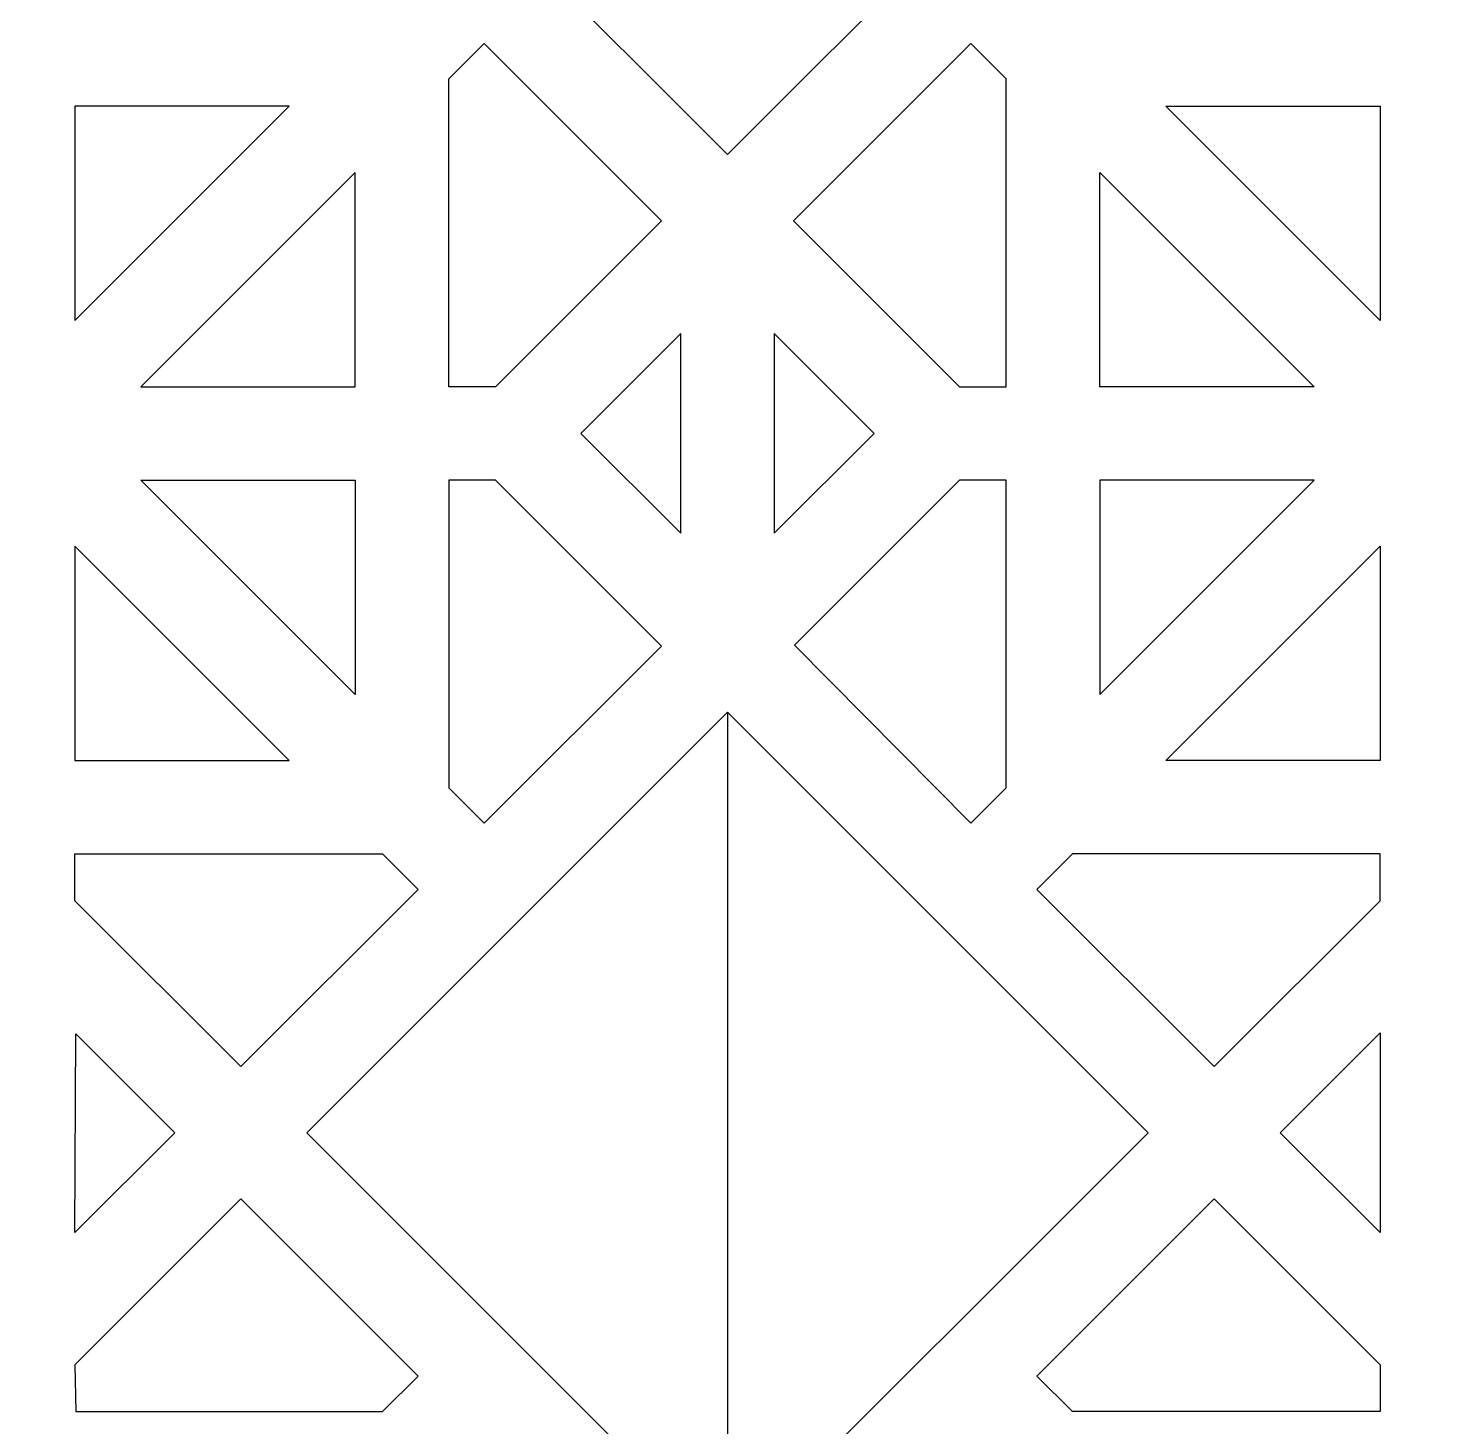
# Model space of a CAD drawing. Header units: centimetres. Extents: x -68 to 68, y -63 to 63.
# Drawn here: x -43.04 to -27.98, y -48.04 to -33.08 of the extents above; entities that cross this region are included whole.
import ezdxf

# ---------------------------------------------------------------- set-up
doc = ezdxf.new("R2010")
doc.units = ezdxf.units.CM
doc.header["$MEASUREMENT"] = 0
doc.layers.add('layer 1', color=7, linetype='Continuous')

msp = doc.modelspace()

# ---------------------------------------------------------------- linework, layer by layer
at = {"layer": 'layer 1', "color": 114}
for points, knots in [([(-13.11224, -62.84331), (-13.11224, -62.84331), (-2.64706, -52.37813), (-2.64706, -52.37813), (-2.64706, -52.37813), (-2.64706, -52.37813), (-10.12967, -44.89556), (-10.12967, -44.89556), (-10.12967, -44.89556), (-10.12967, -44.89556), (-2.64706, -37.41295), (-2.64706, -37.41295), (-2.64706, -37.41295), (-2.64706, -37.41295), (-10.11966, -29.94035), (-10.11966, -29.94035), (-10.11966, -29.94035), (-10.11966, -29.94035), (-2.64706, -22.44777), (-2.64706, -22.44777), (-2.64706, -22.44777), (-2.64706, -22.44777), (-10.12967, -14.96516), (-10.12967, -14.96516), (-10.12967, -14.96516), (-10.12967, -14.96516), (-2.64706, -7.48259), (-2.64706, -7.48259), (-2.64706, -7.48259), (-2.64706, -7.48259), (-10.12964, -0.00001), (-10.12964, -0.00001), (-10.12964, -0.00001), (-10.12964, -0.00001), (-2.64706, 7.48259), (-2.64706, 7.48259), (-2.64706, 7.48259), (-2.64706, 7.48259), (-10.12967, 14.96516), (-10.12967, 14.96516), (-10.12967, 14.96516), (-10.12967, 14.96516), (-2.64706, 22.44777), (-2.64706, 22.44777), (-2.64706, 22.44777), (-2.64706, 22.44777), (-10.11966, 29.92037), (-10.11966, 29.92037), (-10.11966, 29.92037), (-10.11966, 29.92037), (-10.12739, 29.9281), (-10.12739, 29.9281), (-10.12739, 29.9281), (-10.12739, 29.9281), (-10.12965, 29.93036), (-10.12965, 29.93036), (-10.12965, 29.93036), (-10.12965, 29.93036), (-2.64706, 37.41295), (-2.64706, 37.41295), (-2.64706, 37.41295), (-2.64706, 37.41295), (-10.12967, 44.89556), (-10.12967, 44.89556), (-10.12967, 44.89556), (-10.12967, 44.89556), (-2.64706, 52.37813), (-2.64706, 52.37813), (-2.64706, 52.37813), (-2.64706, 52.37813), (-13.11224, 62.84331), (-13.11224, 62.84331), (-13.11224, 62.84331), (-13.11224, 62.84331), (-20.59485, 55.3607), (-20.59485, 55.3607), (-20.59485, 55.3607), (-20.59485, 55.3607), (-28.07742, 62.84331), (-28.07742, 62.84331), (-28.07742, 62.84331), (-28.07742, 62.84331), (-35.56002, 55.36071), (-35.56002, 55.36071), (-35.56002, 55.36071), (-35.56002, 55.36071), (-43.0426, 62.84331), (-43.0426, 62.84331), (-43.0426, 62.84331), (-43.0426, 62.84331), (-50.52517, 55.3607), (-50.52517, 55.3607), (-50.52517, 55.3607), (-50.52517, 55.3607), (-58.00778, 62.84331), (-58.00778, 62.84331), (-58.00778, 62.84331), (-58.00778, 62.84331), (-68.47296, 52.37813), (-68.47296, 52.37813), (-68.47296, 52.37813), (-68.47296, 52.37813), (-60.99035, 44.89556), (-60.99035, 44.89556), (-60.99035, 44.89556), (-60.99035, 44.89556), (-68.47296, 37.41295), (-68.47296, 37.41295), (-68.47296, 37.41295), (-68.47296, 37.41295), (-60.99038, 29.93035), (-60.99038, 29.93035), (-60.99038, 29.93035), (-60.99038, 29.93035), (-68.47296, 22.44777), (-68.47296, 22.44777), (-68.47296, 22.44777), (-68.47296, 22.44777), (-60.99035, 14.96516), (-60.99035, 14.96516), (-60.99035, 14.96516), (-60.99035, 14.96516), (-68.47296, 7.48259), (-68.47296, 7.48259), (-68.47296, 7.48259), (-68.47296, 7.48259), (-60.99037, 0), (-60.99037, 0), (-60.99037, 0), (-60.99037, 0), (-68.47296, -7.48259), (-68.47296, -7.48259), (-68.47296, -7.48259), (-68.47296, -7.48259), (-60.99035, -14.96516), (-60.99035, -14.96516), (-60.99035, -14.96516), (-60.99035, -14.96516), (-68.47296, -22.44777), (-68.47296, -22.44777), (-68.47296, -22.44777), (-68.47296, -22.44777), (-60.99037, -29.93036), (-60.99037, -29.93036), (-60.99037, -29.93036), (-60.99037, -29.93036), (-68.47296, -37.41295), (-68.47296, -37.41295), (-68.47296, -37.41295), (-68.47296, -37.41295), (-60.99035, -44.89556), (-60.99035, -44.89556), (-60.99035, -44.89556), (-60.99035, -44.89556), (-68.47296, -52.37813), (-68.47296, -52.37813), (-68.47296, -52.37813), (-68.47296, -52.37813), (-58.00778, -62.84331), (-58.00778, -62.84331), (-58.00778, -62.84331), (-58.00778, -62.84331), (-50.52518, -55.36071), (-50.52518, -55.36071), (-50.52518, -55.36071), (-50.52518, -55.36071), (-43.0426, -62.84331), (-43.0426, -62.84331), (-43.0426, -62.84331), (-43.0426, -62.84331), (-35.56002, -55.36071), (-35.56002, -55.36071), (-35.56002, -55.36071), (-35.56002, -55.36071), (-28.07742, -62.84331), (-28.07742, -62.84331), (-28.07742, -62.84331), (-28.07742, -62.84331), (-20.59484, -55.36071), (-20.59484, -55.36071), (-20.59484, -55.36071), (-20.59484, -55.36071), (-13.11224, -62.84331), (-13.11224, -62.84331)], [0, 0, 0, 0, 0.0212766, 0.0212766, 0.0212766, 0.0212766, 0.04255319, 0.04255319, 0.04255319, 0.04255319, 0.06382979, 0.06382979, 0.06382979, 0.06382979, 0.08510638, 0.08510638, 0.08510638, 0.08510638, 0.10638298, 0.10638298, 0.10638298, 0.10638298, 0.12765957, 0.12765957, 0.12765957, 0.12765957, 0.14893617, 0.14893617, 0.14893617, 0.14893617, 0.17021277, 0.17021277, 0.17021277, 0.17021277, 0.19148936, 0.19148936, 0.19148936, 0.19148936, 0.21276596, 0.21276596, 0.21276596, 0.21276596, 0.23404255, 0.23404255, 0.23404255, 0.23404255, 0.25531915, 0.25531915, 0.25531915, 0.25531915, 0.27659574, 0.27659574, 0.27659574, 0.27659574, 0.29787234, 0.29787234, 0.29787234, 0.29787234, 0.31914894, 0.31914894, 0.31914894, 0.31914894, 0.34042553, 0.34042553, 0.34042553, 0.34042553, 0.36170213, 0.36170213, 0.36170213, 0.36170213, 0.38297872, 0.38297872, 0.38297872, 0.38297872, 0.40425532, 0.40425532, 0.40425532, 0.40425532, 0.42553191, 0.42553191, 0.42553191, 0.42553191, 0.44680851, 0.44680851, 0.44680851, 0.44680851, 0.46808511, 0.46808511, 0.46808511, 0.46808511, 0.4893617, 0.4893617, 0.4893617, 0.4893617, 0.5106383, 0.5106383, 0.5106383, 0.5106383, 0.53191489, 0.53191489, 0.53191489, 0.53191489, 0.55319149, 0.55319149, 0.55319149, 0.55319149, 0.57446809, 0.57446809, 0.57446809, 0.57446809, 0.59574468, 0.59574468, 0.59574468, 0.59574468, 0.61702128, 0.61702128, 0.61702128, 0.61702128, 0.63829787, 0.63829787, 0.63829787, 0.63829787, 0.65957447, 0.65957447, 0.65957447, 0.65957447, 0.68085106, 0.68085106, 0.68085106, 0.68085106, 0.70212766, 0.70212766, 0.70212766, 0.70212766, 0.72340426, 0.72340426, 0.72340426, 0.72340426, 0.74468085, 0.74468085, 0.74468085, 0.74468085, 0.76595745, 0.76595745, 0.76595745, 0.76595745, 0.78723404, 0.78723404, 0.78723404, 0.78723404, 0.80851064, 0.80851064, 0.80851064, 0.80851064, 0.82978723, 0.82978723, 0.82978723, 0.82978723, 0.85106383, 0.85106383, 0.85106383, 0.85106383, 0.87234043, 0.87234043, 0.87234043, 0.87234043, 0.89361702, 0.89361702, 0.89361702, 0.89361702, 0.91489362, 0.91489362, 0.91489362, 0.91489362, 0.93617021, 0.93617021, 0.93617021, 0.93617021, 0.95744681, 0.95744681, 0.95744681, 0.95744681, 1, 1, 1, 1]), ([(-40.05678, -29.93357), (-40.05678, -29.93357), (-35.56002, -25.43035), (-35.56002, -25.43035), (-35.56002, -25.43035), (-35.56002, -25.43035), (-31.06002, -29.93033), (-31.06002, -29.93033), (-31.06002, -29.93033), (-31.06002, -29.93033), (-31.06003, -29.93034), (-31.06003, -29.93034), (-31.06003, -29.93034), (-31.06003, -29.93034), (-35.56001, -34.43036), (-35.56001, -34.43036), (-35.56001, -34.43036), (-35.56001, -34.43036), (-35.56002, -34.43035), (-35.56002, -34.43035), (-35.56002, -34.43035), (-35.56002, -34.43035), (-40.05678, -29.93357), (-40.05678, -29.93357)], [0, 0, 0, 0, 0.14285714, 0.14285714, 0.14285714, 0.14285714, 0.28571429, 0.28571429, 0.28571429, 0.28571429, 0.42857143, 0.42857143, 0.42857143, 0.42857143, 0.57142857, 0.57142857, 0.57142857, 0.57142857, 0.71428571, 0.71428571, 0.71428571, 0.71428571, 1, 1, 1, 1]), ([(-38.5426, -36.91296), (-38.5426, -36.91296), (-38.04261, -36.91294), (-38.04261, -36.91294), (-38.04261, -36.91294), (-38.04261, -36.91294), (-36.26713, -35.13745), (-36.26713, -35.13745), (-36.26713, -35.13745), (-36.26713, -35.13745), (-38.16359, -33.24099), (-38.16359, -33.24099), (-38.16359, -33.24099), (-38.16359, -33.24099), (-38.5426, -33.62), (-38.5426, -33.62), (-38.5426, -33.62), (-38.5426, -33.62), (-38.5426, -36.91296), (-38.5426, -36.91296)], [0, 0, 0, 0, 0.16666667, 0.16666667, 0.16666667, 0.16666667, 0.33333333, 0.33333333, 0.33333333, 0.33333333, 0.5, 0.5, 0.5, 0.5, 0.66666667, 0.66666667, 0.66666667, 0.66666667, 1, 1, 1, 1]), ([(-33.07742, -36.91295), (-33.07742, -36.91295), (-34.84292, -35.14745), (-34.84292, -35.14745), (-34.84292, -35.14745), (-34.84292, -35.14745), (-34.8529, -35.13747), (-34.8529, -35.13747), (-34.8529, -35.13747), (-34.8529, -35.13747), (-32.95643, -33.24099), (-32.95643, -33.24099), (-32.95643, -33.24099), (-32.95643, -33.24099), (-32.57742, -33.62), (-32.57742, -33.62), (-32.57742, -33.62), (-32.57742, -33.62), (-32.57743, -36.91295), (-32.57743, -36.91295), (-32.57743, -36.91295), (-32.57743, -36.91295), (-33.07742, -36.91295), (-33.07742, -36.91295)], [0, 0, 0, 0, 0.14285714, 0.14285714, 0.14285714, 0.14285714, 0.28571429, 0.28571429, 0.28571429, 0.28571429, 0.42857143, 0.42857143, 0.42857143, 0.42857143, 0.57142857, 0.57142857, 0.57142857, 0.57142857, 0.71428571, 0.71428571, 0.71428571, 0.71428571, 1, 1, 1, 1]), ([(-42.54276, -36.20581), (-42.54276, -36.20581), (-42.54275, -33.91295), (-42.54275, -33.91295), (-42.54275, -33.91295), (-42.54275, -33.91295), (-40.24988, -33.91294), (-40.24988, -33.91294), (-40.24988, -33.91294), (-40.24988, -33.91294), (-42.54276, -36.20581), (-42.54276, -36.20581)], [0, 0, 0, 0, 0.25, 0.25, 0.25, 0.25, 0.5, 0.5, 0.5, 0.5, 1, 1, 1, 1]), ([(-28.57726, -36.20581), (-28.57726, -36.20581), (-28.57727, -33.91295), (-28.57727, -33.91295), (-28.57727, -33.91295), (-28.57727, -33.91295), (-30.87014, -33.91294), (-30.87014, -33.91294), (-30.87014, -33.91294), (-30.87014, -33.91294), (-28.57726, -36.20581), (-28.57726, -36.20581)], [0, 0, 0, 0, 0.25, 0.25, 0.25, 0.25, 0.5, 0.5, 0.5, 0.5, 1, 1, 1, 1]), ([(-41.83571, -36.91295), (-41.83571, -36.91295), (-39.5426, -34.61991), (-39.5426, -34.61991), (-39.5426, -34.61991), (-39.5426, -34.61991), (-39.5426, -36.91295), (-39.5426, -36.91295), (-39.5426, -36.91295), (-39.5426, -36.91295), (-41.83571, -36.91295), (-41.83571, -36.91295)], [0, 0, 0, 0, 0.25, 0.25, 0.25, 0.25, 0.5, 0.5, 0.5, 0.5, 1, 1, 1, 1]), ([(-29.28431, -36.91295), (-29.28431, -36.91295), (-31.57742, -34.61991), (-31.57742, -34.61991), (-31.57742, -34.61991), (-31.57742, -34.61991), (-31.57742, -36.91295), (-31.57742, -36.91295), (-31.57742, -36.91295), (-31.57742, -36.91295), (-29.28431, -36.91295), (-29.28431, -36.91295)], [0, 0, 0, 0, 0.25, 0.25, 0.25, 0.25, 0.5, 0.5, 0.5, 0.5, 1, 1, 1, 1]), ([(-36.06002, -38.48132), (-36.06002, -38.48132), (-37.12839, -37.41295), (-37.12839, -37.41295), (-37.12839, -37.41295), (-37.12839, -37.41295), (-36.06002, -36.34456), (-36.06002, -36.34456), (-36.06002, -36.34456), (-36.06002, -36.34456), (-36.06002, -38.48132), (-36.06002, -38.48132)], [0, 0, 0, 0, 0.25, 0.25, 0.25, 0.25, 0.5, 0.5, 0.5, 0.5, 1, 1, 1, 1]), ([(-35.06002, -36.34456), (-35.06002, -36.34456), (-35.06001, -36.34457), (-35.06001, -36.34457), (-35.06001, -36.34457), (-35.06001, -36.34457), (-35.05007, -36.35451), (-35.05007, -36.35451), (-35.05007, -36.35451), (-35.05007, -36.35451), (-33.99163, -37.41295), (-33.99163, -37.41295), (-33.99163, -37.41295), (-33.99163, -37.41295), (-35.06002, -38.4813), (-35.06002, -38.4813), (-35.06002, -38.4813), (-35.06002, -38.4813), (-35.06002, -36.34456), (-35.06002, -36.34456)], [0, 0, 0, 0, 0.16666667, 0.16666667, 0.16666667, 0.16666667, 0.33333333, 0.33333333, 0.33333333, 0.33333333, 0.5, 0.5, 0.5, 0.5, 0.66666667, 0.66666667, 0.66666667, 0.66666667, 1, 1, 1, 1]), ([(-39.5426, -40.20595), (-39.5426, -40.20595), (-39.54259, -37.91295), (-39.54259, -37.91295), (-39.54259, -37.91295), (-39.54259, -37.91295), (-41.8356, -37.91295), (-41.8356, -37.91295), (-41.8356, -37.91295), (-41.8356, -37.91295), (-39.5426, -40.20595), (-39.5426, -40.20595)], [0, 0, 0, 0, 0.25, 0.25, 0.25, 0.25, 0.5, 0.5, 0.5, 0.5, 1, 1, 1, 1]), ([(-38.04258, -37.91295), (-38.04258, -37.91295), (-36.26713, -39.68844), (-36.26713, -39.68844), (-36.26713, -39.68844), (-36.26713, -39.68844), (-38.16355, -41.58487), (-38.16355, -41.58487), (-38.16355, -41.58487), (-38.16355, -41.58487), (-38.5426, -41.20583), (-38.5426, -41.20583), (-38.5426, -41.20583), (-38.5426, -41.20583), (-38.5426, -37.91295), (-38.5426, -37.91295), (-38.5426, -37.91295), (-38.5426, -37.91295), (-38.04258, -37.91295), (-38.04258, -37.91295)], [0, 0, 0, 0, 0.16666667, 0.16666667, 0.16666667, 0.16666667, 0.33333333, 0.33333333, 0.33333333, 0.33333333, 0.5, 0.5, 0.5, 0.5, 0.66666667, 0.66666667, 0.66666667, 0.66666667, 1, 1, 1, 1]), ([(-32.57742, -37.91295), (-32.57742, -37.91295), (-32.57742, -41.20583), (-32.57742, -41.20583), (-32.57742, -41.20583), (-32.57742, -41.20583), (-32.95647, -41.58487), (-32.95647, -41.58487), (-32.95647, -41.58487), (-32.95647, -41.58487), (-34.84291, -39.67843), (-34.84291, -39.67843), (-34.84291, -39.67843), (-34.84291, -39.67843), (-33.07743, -37.91295), (-33.07743, -37.91295), (-33.07743, -37.91295), (-33.07743, -37.91295), (-32.57742, -37.91295), (-32.57742, -37.91295)], [0, 0, 0, 0, 0.16666667, 0.16666667, 0.16666667, 0.16666667, 0.33333333, 0.33333333, 0.33333333, 0.33333333, 0.5, 0.5, 0.5, 0.5, 0.66666667, 0.66666667, 0.66666667, 0.66666667, 1, 1, 1, 1]), ([(-31.57742, -40.20595), (-31.57742, -40.20595), (-31.57743, -37.91295), (-31.57743, -37.91295), (-31.57743, -37.91295), (-31.57743, -37.91295), (-29.28442, -37.91295), (-29.28442, -37.91295), (-29.28442, -37.91295), (-29.28442, -37.91295), (-31.57742, -40.20595), (-31.57742, -40.20595)], [0, 0, 0, 0, 0.25, 0.25, 0.25, 0.25, 0.5, 0.5, 0.5, 0.5, 1, 1, 1, 1]), ([(-40.24984, -40.91294), (-40.24984, -40.91294), (-42.54275, -40.91296), (-42.54275, -40.91296), (-42.54275, -40.91296), (-42.54275, -40.91296), (-42.54276, -38.62001), (-42.54276, -38.62001), (-42.54276, -38.62001), (-42.54276, -38.62001), (-40.24984, -40.91294), (-40.24984, -40.91294)], [0, 0, 0, 0, 0.25, 0.25, 0.25, 0.25, 0.5, 0.5, 0.5, 0.5, 1, 1, 1, 1]), ([(-30.87018, -40.91294), (-30.87018, -40.91294), (-28.57727, -40.91296), (-28.57727, -40.91296), (-28.57727, -40.91296), (-28.57727, -40.91296), (-28.57727, -40.51041), (-28.57727, -40.51041), (-28.57727, -40.51041), (-28.57727, -40.51041), (-28.57727, -40.51034), (-28.57727, -40.51034), (-28.57727, -40.51034), (-28.57727, -40.51034), (-28.57726, -38.62001), (-28.57726, -38.62001), (-28.57726, -38.62001), (-28.57726, -38.62001), (-30.87018, -40.91294), (-30.87018, -40.91294)], [0, 0, 0, 0, 0.16666667, 0.16666667, 0.16666667, 0.16666667, 0.33333333, 0.33333333, 0.33333333, 0.33333333, 0.5, 0.5, 0.5, 0.5, 0.66666667, 0.66666667, 0.66666667, 0.66666667, 1, 1, 1, 1]), ([(-35.56002, -40.39553), (-35.56002, -40.39553), (-40.06001, -44.89554), (-40.06001, -44.89554), (-40.06001, -44.89554), (-40.06001, -44.89554), (-40.06, -44.89555), (-40.06, -44.89555), (-40.06, -44.89555), (-40.06, -44.89555), (-35.56002, -49.39553), (-35.56002, -49.39553), (-35.56002, -49.39553), (-35.56002, -49.39553), (-35.56002, -40.39553), (-35.56002, -40.39553)], [0, 0, 0, 0, 0.2, 0.2, 0.2, 0.2, 0.4, 0.4, 0.4, 0.4, 0.6, 0.6, 0.6, 0.6, 1, 1, 1, 1]), ([(-35.56001, -40.39554), (-35.56001, -40.39554), (-35.55503, -40.40052), (-35.55503, -40.40052), (-35.55503, -40.40052), (-35.55503, -40.40052), (-31.06001, -44.89554), (-31.06001, -44.89554), (-31.06001, -44.89554), (-31.06001, -44.89554), (-31.06002, -44.89555), (-31.06002, -44.89555), (-31.06002, -44.89555), (-31.06002, -44.89555), (-35.55503, -49.39054), (-35.55503, -49.39054), (-35.55503, -49.39054), (-35.55503, -49.39054), (-35.56002, -49.39553), (-35.56002, -49.39553), (-35.56002, -49.39553), (-35.56002, -49.39553), (-35.56001, -40.39554), (-35.56001, -40.39554)], [0, 0, 0, 0, 0.14285714, 0.14285714, 0.14285714, 0.14285714, 0.28571429, 0.28571429, 0.28571429, 0.28571429, 0.42857143, 0.42857143, 0.42857143, 0.42857143, 0.57142857, 0.57142857, 0.57142857, 0.57142857, 0.71428571, 0.71428571, 0.71428571, 0.71428571, 1, 1, 1, 1]), ([(-40.76711, -44.18844), (-40.76711, -44.18844), (-38.87066, -42.29198), (-38.87066, -42.29198), (-38.87066, -42.29198), (-38.87066, -42.29198), (-39.24971, -41.91295), (-39.24971, -41.91295), (-39.24971, -41.91295), (-39.24971, -41.91295), (-42.54275, -41.91295), (-42.54275, -41.91295), (-42.54275, -41.91295), (-42.54275, -41.91295), (-42.54276, -42.41279), (-42.54276, -42.41279), (-42.54276, -42.41279), (-42.54276, -42.41279), (-42.54275, -42.4128), (-42.54275, -42.4128), (-42.54275, -42.4128), (-42.54275, -42.4128), (-40.76711, -44.18844), (-40.76711, -44.18844)], [0, 0, 0, 0, 0.14285714, 0.14285714, 0.14285714, 0.14285714, 0.28571429, 0.28571429, 0.28571429, 0.28571429, 0.42857143, 0.42857143, 0.42857143, 0.42857143, 0.57142857, 0.57142857, 0.57142857, 0.57142857, 0.71428571, 0.71428571, 0.71428571, 0.71428571, 1, 1, 1, 1]), ([(-28.57727, -41.91295), (-28.57727, -41.91295), (-28.57726, -42.41279), (-28.57726, -42.41279), (-28.57726, -42.41279), (-28.57726, -42.41279), (-28.57727, -42.4128), (-28.57727, -42.4128), (-28.57727, -42.4128), (-28.57727, -42.4128), (-30.35292, -44.18844), (-30.35292, -44.18844), (-30.35292, -44.18844), (-30.35292, -44.18844), (-32.24936, -42.29198), (-32.24936, -42.29198), (-32.24936, -42.29198), (-32.24936, -42.29198), (-31.87031, -41.91295), (-31.87031, -41.91295), (-31.87031, -41.91295), (-31.87031, -41.91295), (-28.57727, -41.91295), (-28.57727, -41.91295)], [0, 0, 0, 0, 0.14285714, 0.14285714, 0.14285714, 0.14285714, 0.28571429, 0.28571429, 0.28571429, 0.28571429, 0.42857143, 0.42857143, 0.42857143, 0.42857143, 0.57142857, 0.57142857, 0.57142857, 0.57142857, 0.71428571, 0.71428571, 0.71428571, 0.71428571, 1, 1, 1, 1]), ([(-28.57727, -45.96407), (-28.57727, -45.96407), (-28.57727, -45.95417), (-28.57727, -45.95417), (-28.57727, -45.95417), (-28.57727, -45.95417), (-28.57727, -43.827), (-28.57727, -43.827), (-28.57727, -43.827), (-28.57727, -43.827), (-29.6458, -44.89554), (-29.6458, -44.89554), (-29.6458, -44.89554), (-29.6458, -44.89554), (-29.64581, -44.89554), (-29.64581, -44.89554), (-29.64581, -44.89554), (-29.64581, -44.89554), (-29.64581, -44.89555), (-29.64581, -44.89555), (-29.64581, -44.89555), (-29.64581, -44.89555), (-28.57727, -45.96407), (-28.57727, -45.96407)], [0, 0, 0, 0, 0.14285714, 0.14285714, 0.14285714, 0.14285714, 0.28571429, 0.28571429, 0.28571429, 0.28571429, 0.42857143, 0.42857143, 0.42857143, 0.42857143, 0.57142857, 0.57142857, 0.57142857, 0.57142857, 0.71428571, 0.71428571, 0.71428571, 0.71428571, 1, 1, 1, 1]), ([(-42.54274, -45.96407), (-42.54274, -45.96407), (-41.47421, -44.89555), (-41.47421, -44.89555), (-41.47421, -44.89555), (-41.47421, -44.89555), (-41.47421, -44.89554), (-41.47421, -44.89554), (-41.47421, -44.89554), (-41.47421, -44.89554), (-41.47527, -44.89448), (-41.47527, -44.89448), (-41.47527, -44.89448), (-41.47527, -44.89448), (-42.5328, -43.83695), (-42.5328, -43.83695), (-42.5328, -43.83695), (-42.5328, -43.83695), (-42.54274, -45.96407), (-42.54274, -45.96407)], [0, 0, 0, 0, 0.16666667, 0.16666667, 0.16666667, 0.16666667, 0.33333333, 0.33333333, 0.33333333, 0.33333333, 0.5, 0.5, 0.5, 0.5, 0.66666667, 0.66666667, 0.66666667, 0.66666667, 1, 1, 1, 1]), ([(-28.57728, -45.96407), (-28.57728, -45.96407), (-29.6458, -44.89555), (-29.6458, -44.89555), (-29.6458, -44.89555), (-29.6458, -44.89555), (-29.64581, -44.89554), (-29.64581, -44.89554), (-29.64581, -44.89554), (-29.64581, -44.89554), (-28.57728, -45.96407), (-28.57728, -45.96407)], [0, 0, 0, 0, 0.25, 0.25, 0.25, 0.25, 0.5, 0.5, 0.5, 0.5, 1, 1, 1, 1]), ([(-40.76711, -45.60266), (-40.76711, -45.60266), (-38.87066, -47.4991), (-38.87066, -47.4991), (-38.87066, -47.4991), (-38.87066, -47.4991), (-39.24971, -47.87813), (-39.24971, -47.87813), (-39.24971, -47.87813), (-39.24971, -47.87813), (-42.53275, -47.87813), (-42.53275, -47.87813), (-42.53275, -47.87813), (-42.53275, -47.87813), (-42.54274, -47.3783), (-42.54274, -47.3783), (-42.54274, -47.3783), (-42.54274, -47.3783), (-40.76711, -45.60266), (-40.76711, -45.60266)], [0, 0, 0, 0, 0.16666667, 0.16666667, 0.16666667, 0.16666667, 0.33333333, 0.33333333, 0.33333333, 0.33333333, 0.5, 0.5, 0.5, 0.5, 0.66666667, 0.66666667, 0.66666667, 0.66666667, 1, 1, 1, 1]), ([(-28.57728, -47.3783), (-28.57728, -47.3783), (-30.35291, -45.60265), (-30.35291, -45.60265), (-30.35291, -45.60265), (-30.35291, -45.60265), (-32.24936, -47.4991), (-32.24936, -47.4991), (-32.24936, -47.4991), (-32.24936, -47.4991), (-31.87031, -47.87813), (-31.87031, -47.87813), (-31.87031, -47.87813), (-31.87031, -47.87813), (-28.57727, -47.87813), (-28.57727, -47.87813), (-28.57727, -47.87813), (-28.57727, -47.87813), (-28.57728, -47.3783), (-28.57728, -47.3783)], [0, 0, 0, 0, 0.16666667, 0.16666667, 0.16666667, 0.16666667, 0.33333333, 0.33333333, 0.33333333, 0.33333333, 0.5, 0.5, 0.5, 0.5, 0.66666667, 0.66666667, 0.66666667, 0.66666667, 1, 1, 1, 1])]:
    msp.add_open_spline(points, degree=3, knots=knots, dxfattribs=at)
at = {"layer": 'layer 1', "color": 250, "lineweight": 9}
for points, knots in [([(-13.11224, -62.84331), (-13.11224, -62.84331), (-2.64706, -52.37813), (-2.64706, -52.37813), (-2.64706, -52.37813), (-2.64706, -52.37813), (-10.12967, -44.89556), (-10.12967, -44.89556), (-10.12967, -44.89556), (-10.12967, -44.89556), (-2.64706, -37.41295), (-2.64706, -37.41295), (-2.64706, -37.41295), (-2.64706, -37.41295), (-10.11966, -29.94035), (-10.11966, -29.94035), (-10.11966, -29.94035), (-10.11966, -29.94035), (-2.64706, -22.44777), (-2.64706, -22.44777), (-2.64706, -22.44777), (-2.64706, -22.44777), (-10.12967, -14.96516), (-10.12967, -14.96516), (-10.12967, -14.96516), (-10.12967, -14.96516), (-2.64706, -7.48259), (-2.64706, -7.48259), (-2.64706, -7.48259), (-2.64706, -7.48259), (-10.12964, -0.00001), (-10.12964, -0.00001), (-10.12964, -0.00001), (-10.12964, -0.00001), (-2.64706, 7.48259), (-2.64706, 7.48259), (-2.64706, 7.48259), (-2.64706, 7.48259), (-10.12967, 14.96516), (-10.12967, 14.96516), (-10.12967, 14.96516), (-10.12967, 14.96516), (-2.64706, 22.44777), (-2.64706, 22.44777), (-2.64706, 22.44777), (-2.64706, 22.44777), (-10.11966, 29.92037), (-10.11966, 29.92037), (-10.11966, 29.92037), (-10.11966, 29.92037), (-10.12739, 29.9281), (-10.12739, 29.9281), (-10.12739, 29.9281), (-10.12739, 29.9281), (-10.12965, 29.93036), (-10.12965, 29.93036), (-10.12965, 29.93036), (-10.12965, 29.93036), (-2.64706, 37.41295), (-2.64706, 37.41295), (-2.64706, 37.41295), (-2.64706, 37.41295), (-10.12967, 44.89556), (-10.12967, 44.89556), (-10.12967, 44.89556), (-10.12967, 44.89556), (-2.64706, 52.37813), (-2.64706, 52.37813), (-2.64706, 52.37813), (-2.64706, 52.37813), (-13.11224, 62.84331), (-13.11224, 62.84331), (-13.11224, 62.84331), (-13.11224, 62.84331), (-20.59485, 55.3607), (-20.59485, 55.3607), (-20.59485, 55.3607), (-20.59485, 55.3607), (-28.07742, 62.84331), (-28.07742, 62.84331), (-28.07742, 62.84331), (-28.07742, 62.84331), (-35.56002, 55.36071), (-35.56002, 55.36071), (-35.56002, 55.36071), (-35.56002, 55.36071), (-43.0426, 62.84331), (-43.0426, 62.84331), (-43.0426, 62.84331), (-43.0426, 62.84331), (-50.52517, 55.3607), (-50.52517, 55.3607), (-50.52517, 55.3607), (-50.52517, 55.3607), (-58.00778, 62.84331), (-58.00778, 62.84331), (-58.00778, 62.84331), (-58.00778, 62.84331), (-68.47296, 52.37813), (-68.47296, 52.37813), (-68.47296, 52.37813), (-68.47296, 52.37813), (-60.99035, 44.89556), (-60.99035, 44.89556), (-60.99035, 44.89556), (-60.99035, 44.89556), (-68.47296, 37.41295), (-68.47296, 37.41295), (-68.47296, 37.41295), (-68.47296, 37.41295), (-60.99038, 29.93035), (-60.99038, 29.93035), (-60.99038, 29.93035), (-60.99038, 29.93035), (-68.47296, 22.44777), (-68.47296, 22.44777), (-68.47296, 22.44777), (-68.47296, 22.44777), (-60.99035, 14.96516), (-60.99035, 14.96516), (-60.99035, 14.96516), (-60.99035, 14.96516), (-68.47296, 7.48259), (-68.47296, 7.48259), (-68.47296, 7.48259), (-68.47296, 7.48259), (-60.99037, 0), (-60.99037, 0), (-60.99037, 0), (-60.99037, 0), (-68.47296, -7.48259), (-68.47296, -7.48259), (-68.47296, -7.48259), (-68.47296, -7.48259), (-60.99035, -14.96516), (-60.99035, -14.96516), (-60.99035, -14.96516), (-60.99035, -14.96516), (-68.47296, -22.44777), (-68.47296, -22.44777), (-68.47296, -22.44777), (-68.47296, -22.44777), (-60.99037, -29.93036), (-60.99037, -29.93036), (-60.99037, -29.93036), (-60.99037, -29.93036), (-68.47296, -37.41295), (-68.47296, -37.41295), (-68.47296, -37.41295), (-68.47296, -37.41295), (-60.99035, -44.89556), (-60.99035, -44.89556), (-60.99035, -44.89556), (-60.99035, -44.89556), (-68.47296, -52.37813), (-68.47296, -52.37813), (-68.47296, -52.37813), (-68.47296, -52.37813), (-58.00778, -62.84331), (-58.00778, -62.84331), (-58.00778, -62.84331), (-58.00778, -62.84331), (-50.52518, -55.36071), (-50.52518, -55.36071), (-50.52518, -55.36071), (-50.52518, -55.36071), (-43.0426, -62.84331), (-43.0426, -62.84331), (-43.0426, -62.84331), (-43.0426, -62.84331), (-35.56002, -55.36071), (-35.56002, -55.36071), (-35.56002, -55.36071), (-35.56002, -55.36071), (-28.07742, -62.84331), (-28.07742, -62.84331), (-28.07742, -62.84331), (-28.07742, -62.84331), (-20.59484, -55.36071), (-20.59484, -55.36071), (-20.59484, -55.36071), (-20.59484, -55.36071), (-13.11224, -62.84331), (-13.11224, -62.84331)], [0, 0, 0, 0, 0.0212766, 0.0212766, 0.0212766, 0.0212766, 0.04255319, 0.04255319, 0.04255319, 0.04255319, 0.06382979, 0.06382979, 0.06382979, 0.06382979, 0.08510638, 0.08510638, 0.08510638, 0.08510638, 0.10638298, 0.10638298, 0.10638298, 0.10638298, 0.12765957, 0.12765957, 0.12765957, 0.12765957, 0.14893617, 0.14893617, 0.14893617, 0.14893617, 0.17021277, 0.17021277, 0.17021277, 0.17021277, 0.19148936, 0.19148936, 0.19148936, 0.19148936, 0.21276596, 0.21276596, 0.21276596, 0.21276596, 0.23404255, 0.23404255, 0.23404255, 0.23404255, 0.25531915, 0.25531915, 0.25531915, 0.25531915, 0.27659574, 0.27659574, 0.27659574, 0.27659574, 0.29787234, 0.29787234, 0.29787234, 0.29787234, 0.31914894, 0.31914894, 0.31914894, 0.31914894, 0.34042553, 0.34042553, 0.34042553, 0.34042553, 0.36170213, 0.36170213, 0.36170213, 0.36170213, 0.38297872, 0.38297872, 0.38297872, 0.38297872, 0.40425532, 0.40425532, 0.40425532, 0.40425532, 0.42553191, 0.42553191, 0.42553191, 0.42553191, 0.44680851, 0.44680851, 0.44680851, 0.44680851, 0.46808511, 0.46808511, 0.46808511, 0.46808511, 0.4893617, 0.4893617, 0.4893617, 0.4893617, 0.5106383, 0.5106383, 0.5106383, 0.5106383, 0.53191489, 0.53191489, 0.53191489, 0.53191489, 0.55319149, 0.55319149, 0.55319149, 0.55319149, 0.57446809, 0.57446809, 0.57446809, 0.57446809, 0.59574468, 0.59574468, 0.59574468, 0.59574468, 0.61702128, 0.61702128, 0.61702128, 0.61702128, 0.63829787, 0.63829787, 0.63829787, 0.63829787, 0.65957447, 0.65957447, 0.65957447, 0.65957447, 0.68085106, 0.68085106, 0.68085106, 0.68085106, 0.70212766, 0.70212766, 0.70212766, 0.70212766, 0.72340426, 0.72340426, 0.72340426, 0.72340426, 0.74468085, 0.74468085, 0.74468085, 0.74468085, 0.76595745, 0.76595745, 0.76595745, 0.76595745, 0.78723404, 0.78723404, 0.78723404, 0.78723404, 0.80851064, 0.80851064, 0.80851064, 0.80851064, 0.82978723, 0.82978723, 0.82978723, 0.82978723, 0.85106383, 0.85106383, 0.85106383, 0.85106383, 0.87234043, 0.87234043, 0.87234043, 0.87234043, 0.89361702, 0.89361702, 0.89361702, 0.89361702, 0.91489362, 0.91489362, 0.91489362, 0.91489362, 0.93617021, 0.93617021, 0.93617021, 0.93617021, 0.95744681, 0.95744681, 0.95744681, 0.95744681, 1, 1, 1, 1]), ([(-40.05678, -29.93357), (-40.05678, -29.93357), (-35.56002, -25.43035), (-35.56002, -25.43035), (-35.56002, -25.43035), (-35.56002, -25.43035), (-31.06002, -29.93033), (-31.06002, -29.93033), (-31.06002, -29.93033), (-31.06002, -29.93033), (-31.06003, -29.93034), (-31.06003, -29.93034), (-31.06003, -29.93034), (-31.06003, -29.93034), (-35.56001, -34.43036), (-35.56001, -34.43036), (-35.56001, -34.43036), (-35.56001, -34.43036), (-35.56002, -34.43035), (-35.56002, -34.43035), (-35.56002, -34.43035), (-35.56002, -34.43035), (-40.05678, -29.93357), (-40.05678, -29.93357)], [0, 0, 0, 0, 0.14285714, 0.14285714, 0.14285714, 0.14285714, 0.28571429, 0.28571429, 0.28571429, 0.28571429, 0.42857143, 0.42857143, 0.42857143, 0.42857143, 0.57142857, 0.57142857, 0.57142857, 0.57142857, 0.71428571, 0.71428571, 0.71428571, 0.71428571, 1, 1, 1, 1]), ([(-38.5426, -36.91296), (-38.5426, -36.91296), (-38.04261, -36.91294), (-38.04261, -36.91294), (-38.04261, -36.91294), (-38.04261, -36.91294), (-36.26713, -35.13745), (-36.26713, -35.13745), (-36.26713, -35.13745), (-36.26713, -35.13745), (-38.16359, -33.24099), (-38.16359, -33.24099), (-38.16359, -33.24099), (-38.16359, -33.24099), (-38.5426, -33.62), (-38.5426, -33.62), (-38.5426, -33.62), (-38.5426, -33.62), (-38.5426, -36.91296), (-38.5426, -36.91296)], [0, 0, 0, 0, 0.16666667, 0.16666667, 0.16666667, 0.16666667, 0.33333333, 0.33333333, 0.33333333, 0.33333333, 0.5, 0.5, 0.5, 0.5, 0.66666667, 0.66666667, 0.66666667, 0.66666667, 1, 1, 1, 1]), ([(-33.07742, -36.91295), (-33.07742, -36.91295), (-34.84292, -35.14745), (-34.84292, -35.14745), (-34.84292, -35.14745), (-34.84292, -35.14745), (-34.8529, -35.13747), (-34.8529, -35.13747), (-34.8529, -35.13747), (-34.8529, -35.13747), (-32.95643, -33.24099), (-32.95643, -33.24099), (-32.95643, -33.24099), (-32.95643, -33.24099), (-32.57742, -33.62), (-32.57742, -33.62), (-32.57742, -33.62), (-32.57742, -33.62), (-32.57743, -36.91295), (-32.57743, -36.91295), (-32.57743, -36.91295), (-32.57743, -36.91295), (-33.07742, -36.91295), (-33.07742, -36.91295)], [0, 0, 0, 0, 0.14285714, 0.14285714, 0.14285714, 0.14285714, 0.28571429, 0.28571429, 0.28571429, 0.28571429, 0.42857143, 0.42857143, 0.42857143, 0.42857143, 0.57142857, 0.57142857, 0.57142857, 0.57142857, 0.71428571, 0.71428571, 0.71428571, 0.71428571, 1, 1, 1, 1]), ([(-42.54276, -36.20581), (-42.54276, -36.20581), (-42.54275, -33.91295), (-42.54275, -33.91295), (-42.54275, -33.91295), (-42.54275, -33.91295), (-40.24988, -33.91294), (-40.24988, -33.91294), (-40.24988, -33.91294), (-40.24988, -33.91294), (-42.54276, -36.20581), (-42.54276, -36.20581)], [0, 0, 0, 0, 0.25, 0.25, 0.25, 0.25, 0.5, 0.5, 0.5, 0.5, 1, 1, 1, 1]), ([(-28.57726, -36.20581), (-28.57726, -36.20581), (-28.57727, -33.91295), (-28.57727, -33.91295), (-28.57727, -33.91295), (-28.57727, -33.91295), (-30.87014, -33.91294), (-30.87014, -33.91294), (-30.87014, -33.91294), (-30.87014, -33.91294), (-28.57726, -36.20581), (-28.57726, -36.20581)], [0, 0, 0, 0, 0.25, 0.25, 0.25, 0.25, 0.5, 0.5, 0.5, 0.5, 1, 1, 1, 1]), ([(-41.83571, -36.91295), (-41.83571, -36.91295), (-39.5426, -34.61991), (-39.5426, -34.61991), (-39.5426, -34.61991), (-39.5426, -34.61991), (-39.5426, -36.91295), (-39.5426, -36.91295), (-39.5426, -36.91295), (-39.5426, -36.91295), (-41.83571, -36.91295), (-41.83571, -36.91295)], [0, 0, 0, 0, 0.25, 0.25, 0.25, 0.25, 0.5, 0.5, 0.5, 0.5, 1, 1, 1, 1]), ([(-29.28431, -36.91295), (-29.28431, -36.91295), (-31.57742, -34.61991), (-31.57742, -34.61991), (-31.57742, -34.61991), (-31.57742, -34.61991), (-31.57742, -36.91295), (-31.57742, -36.91295), (-31.57742, -36.91295), (-31.57742, -36.91295), (-29.28431, -36.91295), (-29.28431, -36.91295)], [0, 0, 0, 0, 0.25, 0.25, 0.25, 0.25, 0.5, 0.5, 0.5, 0.5, 1, 1, 1, 1]), ([(-36.06002, -38.48132), (-36.06002, -38.48132), (-37.12839, -37.41295), (-37.12839, -37.41295), (-37.12839, -37.41295), (-37.12839, -37.41295), (-36.06002, -36.34456), (-36.06002, -36.34456), (-36.06002, -36.34456), (-36.06002, -36.34456), (-36.06002, -38.48132), (-36.06002, -38.48132)], [0, 0, 0, 0, 0.25, 0.25, 0.25, 0.25, 0.5, 0.5, 0.5, 0.5, 1, 1, 1, 1]), ([(-35.06002, -36.34456), (-35.06002, -36.34456), (-35.06001, -36.34457), (-35.06001, -36.34457), (-35.06001, -36.34457), (-35.06001, -36.34457), (-35.05007, -36.35451), (-35.05007, -36.35451), (-35.05007, -36.35451), (-35.05007, -36.35451), (-33.99163, -37.41295), (-33.99163, -37.41295), (-33.99163, -37.41295), (-33.99163, -37.41295), (-35.06002, -38.4813), (-35.06002, -38.4813), (-35.06002, -38.4813), (-35.06002, -38.4813), (-35.06002, -36.34456), (-35.06002, -36.34456)], [0, 0, 0, 0, 0.16666667, 0.16666667, 0.16666667, 0.16666667, 0.33333333, 0.33333333, 0.33333333, 0.33333333, 0.5, 0.5, 0.5, 0.5, 0.66666667, 0.66666667, 0.66666667, 0.66666667, 1, 1, 1, 1]), ([(-39.5426, -40.20595), (-39.5426, -40.20595), (-39.54259, -37.91295), (-39.54259, -37.91295), (-39.54259, -37.91295), (-39.54259, -37.91295), (-41.8356, -37.91295), (-41.8356, -37.91295), (-41.8356, -37.91295), (-41.8356, -37.91295), (-39.5426, -40.20595), (-39.5426, -40.20595)], [0, 0, 0, 0, 0.25, 0.25, 0.25, 0.25, 0.5, 0.5, 0.5, 0.5, 1, 1, 1, 1]), ([(-38.04258, -37.91295), (-38.04258, -37.91295), (-36.26713, -39.68844), (-36.26713, -39.68844), (-36.26713, -39.68844), (-36.26713, -39.68844), (-38.16355, -41.58487), (-38.16355, -41.58487), (-38.16355, -41.58487), (-38.16355, -41.58487), (-38.5426, -41.20583), (-38.5426, -41.20583), (-38.5426, -41.20583), (-38.5426, -41.20583), (-38.5426, -37.91295), (-38.5426, -37.91295), (-38.5426, -37.91295), (-38.5426, -37.91295), (-38.04258, -37.91295), (-38.04258, -37.91295)], [0, 0, 0, 0, 0.16666667, 0.16666667, 0.16666667, 0.16666667, 0.33333333, 0.33333333, 0.33333333, 0.33333333, 0.5, 0.5, 0.5, 0.5, 0.66666667, 0.66666667, 0.66666667, 0.66666667, 1, 1, 1, 1]), ([(-32.57742, -37.91295), (-32.57742, -37.91295), (-32.57742, -41.20583), (-32.57742, -41.20583), (-32.57742, -41.20583), (-32.57742, -41.20583), (-32.95647, -41.58487), (-32.95647, -41.58487), (-32.95647, -41.58487), (-32.95647, -41.58487), (-34.84291, -39.67843), (-34.84291, -39.67843), (-34.84291, -39.67843), (-34.84291, -39.67843), (-33.07743, -37.91295), (-33.07743, -37.91295), (-33.07743, -37.91295), (-33.07743, -37.91295), (-32.57742, -37.91295), (-32.57742, -37.91295)], [0, 0, 0, 0, 0.16666667, 0.16666667, 0.16666667, 0.16666667, 0.33333333, 0.33333333, 0.33333333, 0.33333333, 0.5, 0.5, 0.5, 0.5, 0.66666667, 0.66666667, 0.66666667, 0.66666667, 1, 1, 1, 1]), ([(-31.57742, -40.20595), (-31.57742, -40.20595), (-31.57743, -37.91295), (-31.57743, -37.91295), (-31.57743, -37.91295), (-31.57743, -37.91295), (-29.28442, -37.91295), (-29.28442, -37.91295), (-29.28442, -37.91295), (-29.28442, -37.91295), (-31.57742, -40.20595), (-31.57742, -40.20595)], [0, 0, 0, 0, 0.25, 0.25, 0.25, 0.25, 0.5, 0.5, 0.5, 0.5, 1, 1, 1, 1]), ([(-40.24984, -40.91294), (-40.24984, -40.91294), (-42.54275, -40.91296), (-42.54275, -40.91296), (-42.54275, -40.91296), (-42.54275, -40.91296), (-42.54276, -38.62001), (-42.54276, -38.62001), (-42.54276, -38.62001), (-42.54276, -38.62001), (-40.24984, -40.91294), (-40.24984, -40.91294)], [0, 0, 0, 0, 0.25, 0.25, 0.25, 0.25, 0.5, 0.5, 0.5, 0.5, 1, 1, 1, 1]), ([(-30.87018, -40.91294), (-30.87018, -40.91294), (-28.57727, -40.91296), (-28.57727, -40.91296), (-28.57727, -40.91296), (-28.57727, -40.91296), (-28.57727, -40.51041), (-28.57727, -40.51041), (-28.57727, -40.51041), (-28.57727, -40.51041), (-28.57727, -40.51034), (-28.57727, -40.51034), (-28.57727, -40.51034), (-28.57727, -40.51034), (-28.57726, -38.62001), (-28.57726, -38.62001), (-28.57726, -38.62001), (-28.57726, -38.62001), (-30.87018, -40.91294), (-30.87018, -40.91294)], [0, 0, 0, 0, 0.16666667, 0.16666667, 0.16666667, 0.16666667, 0.33333333, 0.33333333, 0.33333333, 0.33333333, 0.5, 0.5, 0.5, 0.5, 0.66666667, 0.66666667, 0.66666667, 0.66666667, 1, 1, 1, 1]), ([(-35.56002, -40.39553), (-35.56002, -40.39553), (-40.06001, -44.89554), (-40.06001, -44.89554), (-40.06001, -44.89554), (-40.06001, -44.89554), (-40.06, -44.89555), (-40.06, -44.89555), (-40.06, -44.89555), (-40.06, -44.89555), (-35.56002, -49.39553), (-35.56002, -49.39553)], [0, 0, 0, 0, 0.25, 0.25, 0.25, 0.25, 0.5, 0.5, 0.5, 0.5, 1, 1, 1, 1]), ([(-35.56001, -40.39554), (-35.56001, -40.39554), (-35.55503, -40.40052), (-35.55503, -40.40052), (-35.55503, -40.40052), (-35.55503, -40.40052), (-31.06001, -44.89554), (-31.06001, -44.89554), (-31.06001, -44.89554), (-31.06001, -44.89554), (-31.06002, -44.89555), (-31.06002, -44.89555), (-31.06002, -44.89555), (-31.06002, -44.89555), (-35.55503, -49.39054), (-35.55503, -49.39054), (-35.55503, -49.39054), (-35.55503, -49.39054), (-35.56002, -49.39553), (-35.56002, -49.39553)], [0, 0, 0, 0, 0.16666667, 0.16666667, 0.16666667, 0.16666667, 0.33333333, 0.33333333, 0.33333333, 0.33333333, 0.5, 0.5, 0.5, 0.5, 0.66666667, 0.66666667, 0.66666667, 0.66666667, 1, 1, 1, 1]), ([(-40.76711, -44.18844), (-40.76711, -44.18844), (-38.87066, -42.29198), (-38.87066, -42.29198), (-38.87066, -42.29198), (-38.87066, -42.29198), (-39.24971, -41.91295), (-39.24971, -41.91295), (-39.24971, -41.91295), (-39.24971, -41.91295), (-42.54275, -41.91295), (-42.54275, -41.91295), (-42.54275, -41.91295), (-42.54275, -41.91295), (-42.54276, -42.41279), (-42.54276, -42.41279), (-42.54276, -42.41279), (-42.54276, -42.41279), (-42.54275, -42.4128), (-42.54275, -42.4128), (-42.54275, -42.4128), (-42.54275, -42.4128), (-40.76711, -44.18844), (-40.76711, -44.18844)], [0, 0, 0, 0, 0.14285714, 0.14285714, 0.14285714, 0.14285714, 0.28571429, 0.28571429, 0.28571429, 0.28571429, 0.42857143, 0.42857143, 0.42857143, 0.42857143, 0.57142857, 0.57142857, 0.57142857, 0.57142857, 0.71428571, 0.71428571, 0.71428571, 0.71428571, 1, 1, 1, 1]), ([(-28.57727, -41.91295), (-28.57727, -41.91295), (-28.57726, -42.41279), (-28.57726, -42.41279), (-28.57726, -42.41279), (-28.57726, -42.41279), (-28.57727, -42.4128), (-28.57727, -42.4128), (-28.57727, -42.4128), (-28.57727, -42.4128), (-30.35292, -44.18844), (-30.35292, -44.18844), (-30.35292, -44.18844), (-30.35292, -44.18844), (-32.24936, -42.29198), (-32.24936, -42.29198), (-32.24936, -42.29198), (-32.24936, -42.29198), (-31.87031, -41.91295), (-31.87031, -41.91295), (-31.87031, -41.91295), (-31.87031, -41.91295), (-28.57727, -41.91295), (-28.57727, -41.91295)], [0, 0, 0, 0, 0.14285714, 0.14285714, 0.14285714, 0.14285714, 0.28571429, 0.28571429, 0.28571429, 0.28571429, 0.42857143, 0.42857143, 0.42857143, 0.42857143, 0.57142857, 0.57142857, 0.57142857, 0.57142857, 0.71428571, 0.71428571, 0.71428571, 0.71428571, 1, 1, 1, 1]), ([(-28.57727, -45.96407), (-28.57727, -45.96407), (-28.57727, -45.95417), (-28.57727, -45.95417), (-28.57727, -45.95417), (-28.57727, -45.95417), (-28.57727, -43.827), (-28.57727, -43.827), (-28.57727, -43.827), (-28.57727, -43.827), (-29.6458, -44.89554), (-29.6458, -44.89554), (-29.6458, -44.89554), (-29.6458, -44.89554), (-29.64581, -44.89554), (-29.64581, -44.89554), (-29.64581, -44.89554), (-29.64581, -44.89554), (-29.64581, -44.89555), (-29.64581, -44.89555)], [0, 0, 0, 0, 0.16666667, 0.16666667, 0.16666667, 0.16666667, 0.33333333, 0.33333333, 0.33333333, 0.33333333, 0.5, 0.5, 0.5, 0.5, 0.66666667, 0.66666667, 0.66666667, 0.66666667, 1, 1, 1, 1]), ([(-42.54274, -45.96407), (-42.54274, -45.96407), (-41.47421, -44.89555), (-41.47421, -44.89555), (-41.47421, -44.89555), (-41.47421, -44.89555), (-41.47421, -44.89554), (-41.47421, -44.89554), (-41.47421, -44.89554), (-41.47421, -44.89554), (-41.47527, -44.89448), (-41.47527, -44.89448), (-41.47527, -44.89448), (-41.47527, -44.89448), (-42.5328, -43.83695), (-42.5328, -43.83695), (-42.5328, -43.83695), (-42.5328, -43.83695), (-42.54274, -45.96407), (-42.54274, -45.96407)], [0, 0, 0, 0, 0.16666667, 0.16666667, 0.16666667, 0.16666667, 0.33333333, 0.33333333, 0.33333333, 0.33333333, 0.5, 0.5, 0.5, 0.5, 0.66666667, 0.66666667, 0.66666667, 0.66666667, 1, 1, 1, 1]), ([(-28.57728, -45.96407), (-28.57728, -45.96407), (-29.6458, -44.89555), (-29.6458, -44.89555), (-29.6458, -44.89555), (-29.6458, -44.89555), (-29.64581, -44.89554), (-29.64581, -44.89554)], [0, 0, 0, 0, 0.33333333, 0.33333333, 0.33333333, 0.33333333, 1, 1, 1, 1]), ([(-40.76711, -45.60266), (-40.76711, -45.60266), (-38.87066, -47.4991), (-38.87066, -47.4991), (-38.87066, -47.4991), (-38.87066, -47.4991), (-39.24971, -47.87813), (-39.24971, -47.87813), (-39.24971, -47.87813), (-39.24971, -47.87813), (-42.53275, -47.87813), (-42.53275, -47.87813), (-42.53275, -47.87813), (-42.53275, -47.87813), (-42.54274, -47.3783), (-42.54274, -47.3783), (-42.54274, -47.3783), (-42.54274, -47.3783), (-40.76711, -45.60266), (-40.76711, -45.60266)], [0, 0, 0, 0, 0.16666667, 0.16666667, 0.16666667, 0.16666667, 0.33333333, 0.33333333, 0.33333333, 0.33333333, 0.5, 0.5, 0.5, 0.5, 0.66666667, 0.66666667, 0.66666667, 0.66666667, 1, 1, 1, 1]), ([(-28.57728, -47.3783), (-28.57728, -47.3783), (-30.35291, -45.60265), (-30.35291, -45.60265), (-30.35291, -45.60265), (-30.35291, -45.60265), (-32.24936, -47.4991), (-32.24936, -47.4991), (-32.24936, -47.4991), (-32.24936, -47.4991), (-31.87031, -47.87813), (-31.87031, -47.87813), (-31.87031, -47.87813), (-31.87031, -47.87813), (-28.57727, -47.87813), (-28.57727, -47.87813), (-28.57727, -47.87813), (-28.57727, -47.87813), (-28.57728, -47.3783), (-28.57728, -47.3783)], [0, 0, 0, 0, 0.16666667, 0.16666667, 0.16666667, 0.16666667, 0.33333333, 0.33333333, 0.33333333, 0.33333333, 0.5, 0.5, 0.5, 0.5, 0.66666667, 0.66666667, 0.66666667, 0.66666667, 1, 1, 1, 1])]:
    msp.add_open_spline(points, degree=3, knots=knots, dxfattribs=at)

doc.saveas('drawing.dxf')
